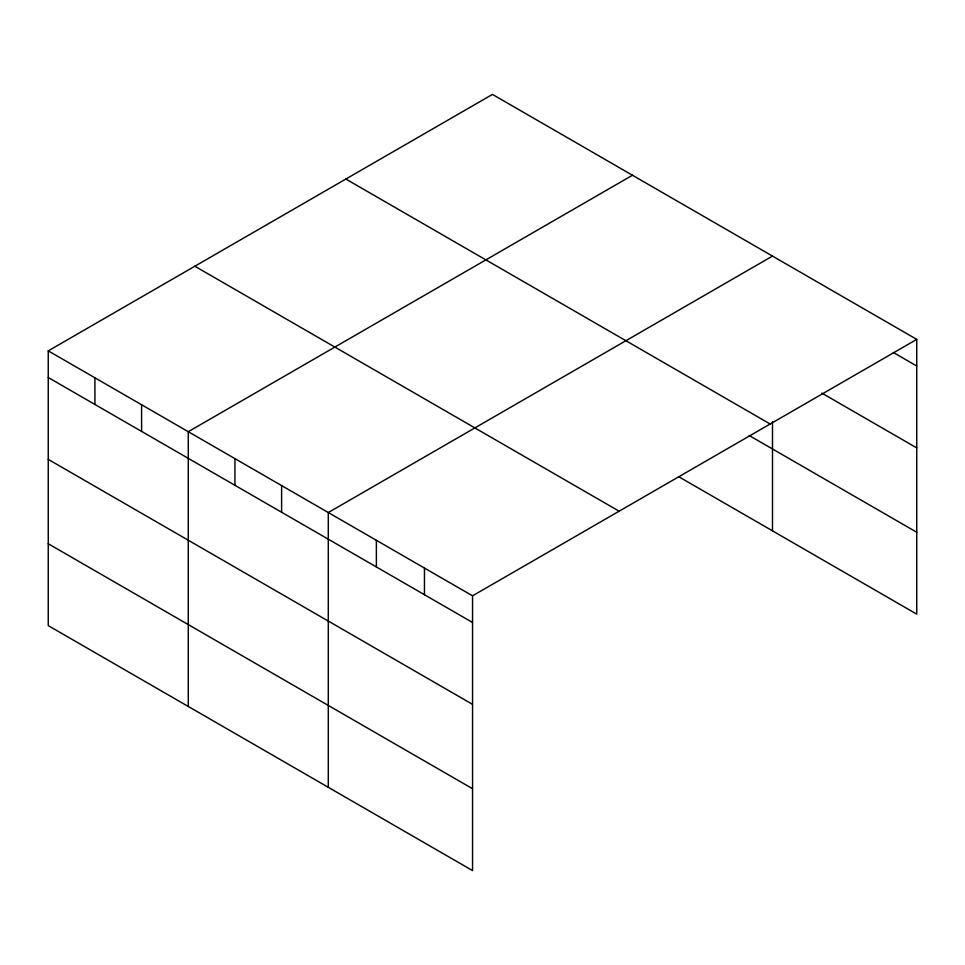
<?xml version="1.0" encoding="UTF-8"?>
<svg xmlns="http://www.w3.org/2000/svg" width="965" height="965" viewBox="0 0 965 965"><rect width="100%" height="100%" fill="white"/><g stroke="black" fill="none" stroke-linecap="round" stroke-linejoin="round"><path stroke-width="1.45" d="M48.25 350.862L472.548 595.827L472.548 870.587L48.25 625.622L48.25 350.862L492.452 94.413L916.75 339.378L916.75 614.138L679.143 476.951M632.473 175.244L188.272 431.705L188.272 706.464M772.495 256.087L328.281 512.548L328.281 787.307M472.548 595.827L916.75 339.378M893.361 352.514L916.75 366.024M821.878 393.129L916.75 447.905M345.868 179.044L770.167 424.009M749.154 435.492L916.75 532.258M194.834 266.231L619.132 511.197M48.25 377.52L472.548 622.485M48.25 459.388L472.548 704.353M48.25 543.753L472.548 788.719M772.495 421.85L772.495 530.846M424.455 568.071L424.455 594.717M376.374 540.303L376.374 566.962M281.611 485.6L281.611 512.246M234.941 458.652L234.941 485.298M141.59 404.757L141.59 431.403M94.92 377.81L94.92 404.468"/></g></svg>
